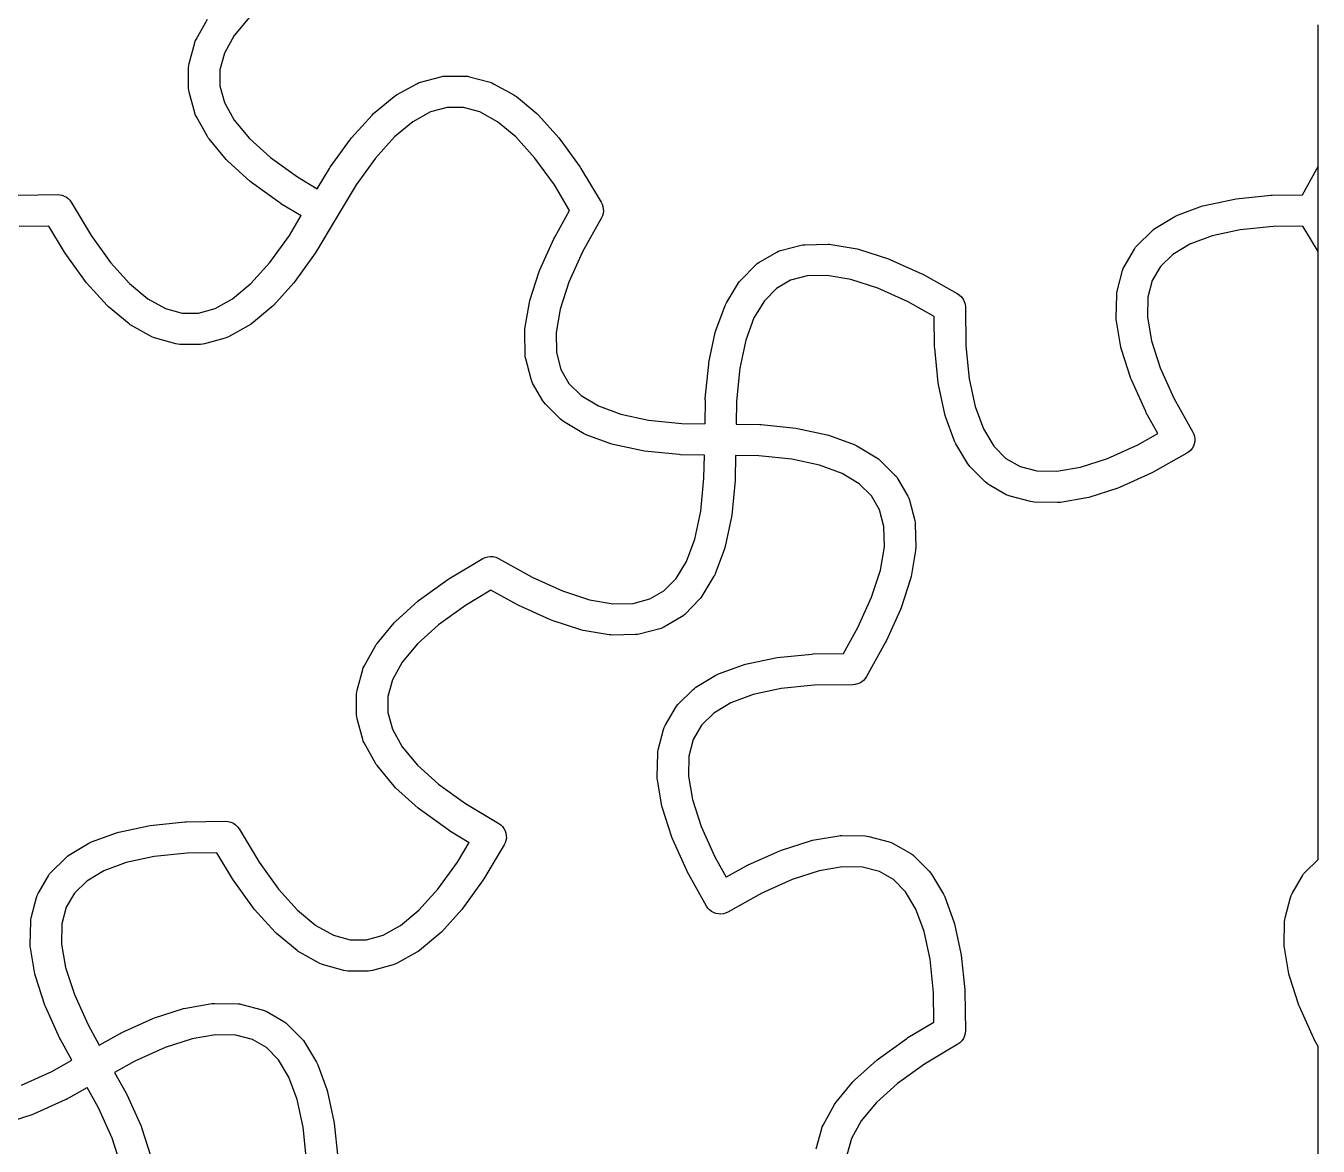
# Model space of a CAD drawing. Header units: millimetres. Extents: x 0 to 304, y 0 to 228.
# Drawn here: x 242.1 to 304, y 104.3 to 158 of the extents above; entities that cross this region are included whole.
import ezdxf

# ---------------------------------------------------------------- set-up
doc = ezdxf.new("R2010")
doc.units = ezdxf.units.MM
doc.layers.add('VISIBLE', color=7, linetype='CONTINUOUS')

msp = doc.modelspace()

# ---------------------------------------------------------------- linework, layer by layer
at = {"layer": 'VISIBLE'}
for p, q in [((250.226063, 157.317876), (250.767128, 158.298268)), ((252.778035, 158.394004), (252.046228, 157.511561)), ((304, 151.252689), (304, 158.017441)), ((250.188062, 157.238289), (250.226063, 157.317876)), ((252.046228, 157.511561), (251.582176, 156.670715)), ((249.889135, 156.173359), (250.159667, 157.154791)), ((250.159667, 157.154791), (250.188062, 157.238289)), ((249.868941, 156.074615), (249.889135, 156.173359)), ((251.582176, 156.670715), (251.362168, 155.872578)), ((249.862168, 155.974055), (249.868941, 156.074615)), ((249.862168, 154.992276), (249.862168, 155.974055)), ((251.362168, 155.872578), (251.362168, 155.093752)), ((260.971726, 155.26685), (261.953158, 155.537382)), ((261.953158, 155.537382), (262.051902, 155.557576)), ((262.051902, 155.557576), (262.152462, 155.564349)), ((262.152462, 155.564349), (263.134241, 155.564349)), ((263.134241, 155.564349), (263.234802, 155.557576)), ((263.234802, 155.557576), (263.333546, 155.537382)), ((263.333546, 155.537382), (264.314978, 155.26685)), ((249.868941, 154.891715), (249.862168, 154.992276)), ((249.889135, 154.792971), (249.868941, 154.891715)), ((251.362168, 155.093752), (251.582176, 154.295615)), ((259.828249, 154.659389), (260.808641, 155.200454)), ((260.808641, 155.200454), (260.888228, 155.238455)), ((260.888228, 155.238455), (260.971726, 155.26685)), ((264.314978, 155.26685), (264.398476, 155.238455)), ((264.398476, 155.238455), (264.478063, 155.200454)), ((264.478063, 155.200454), (265.458455, 154.659389)), ((250.159667, 153.811539), (249.889135, 154.792971)), ((251.582176, 154.295615), (252.046228, 153.454769)), ((258.73322, 153.768464), (259.711877, 154.580061)), ((259.711877, 154.580061), (259.768197, 154.622463)), ((259.768197, 154.622463), (259.828249, 154.659389)), ((265.458455, 154.659389), (265.518507, 154.622463)), ((265.518507, 154.622463), (265.574826, 154.580061)), ((265.574826, 154.580061), (266.553484, 153.768464)), ((250.188062, 153.728041), (250.159667, 153.811539)), ((250.226063, 153.648454), (250.188062, 153.728041)), ((250.767128, 152.668062), (250.226063, 153.648454)), ((257.678874, 152.611404), (258.655103, 153.693534)), ((258.655103, 153.693534), (258.73322, 153.768464)), ((261.455802, 153.844341), (260.614956, 153.380289)), ((262.253939, 154.064349), (261.455802, 153.844341)), ((263.032765, 154.064349), (262.253939, 154.064349)), ((263.830902, 153.844341), (263.032765, 154.064349)), ((264.671748, 153.380289), (263.830902, 153.844341)), ((266.553484, 153.768464), (266.6316, 153.693534)), ((266.6316, 153.693534), (267.60783, 152.611404)), ((252.046228, 153.454769), (252.778035, 152.572326)), ((260.614956, 153.380289), (259.732513, 152.648482)), ((265.554191, 152.648482), (264.671748, 153.380289)), ((250.804054, 152.60801), (250.767128, 152.668062)), ((250.846456, 152.551691), (250.804054, 152.60801)), ((251.658053, 151.573033), (250.846456, 152.551691)), ((252.778035, 152.572326), (253.789113, 151.660195)), ((256.653821, 151.194349), (257.626929, 152.547012)), ((257.626929, 152.547012), (257.678874, 152.611404)), ((259.732513, 152.648482), (258.820382, 151.637404)), ((266.466322, 151.637404), (265.554191, 152.648482)), ((267.60783, 152.611404), (267.659775, 152.547012)), ((267.659775, 152.547012), (268.632883, 151.194349)), ((251.732983, 151.494917), (251.658053, 151.573033)), ((252.815113, 150.518687), (251.732983, 151.494917)), ((253.789113, 151.660195), (255.082161, 150.729974)), ((256.033946, 150.161615), (256.618717, 151.140882)), ((256.618717, 151.140882), (256.653821, 151.194349)), ((258.820382, 151.637404), (257.890161, 150.344356)), ((267.396543, 150.344356), (266.466322, 151.637404)), ((268.632883, 151.194349), (268.667987, 151.140882)), ((268.667987, 151.140882), (269.637279, 149.517687)), ((303.246389, 149.876709), (303.940915, 151.121638)), ((303.940915, 151.121638), (304, 151.252689)), ((304, 147.151843), (304, 151.252689)), ((252.879505, 150.466742), (252.815113, 150.518687)), ((255.082161, 150.729974), (256.033946, 150.161615)), ((241.691935, 149.855249), (243.58231, 149.883084)), ((243.58231, 149.883084), (243.694203, 149.876354)), ((254.232168, 149.493634), (252.879505, 150.466742)), ((257.890161, 150.344356), (256.937279, 148.748643)), ((268.12742, 149.120415), (267.396543, 150.344356)), ((243.694203, 149.876354), (243.803843, 149.853022)), ((243.803843, 149.853022), (243.908781, 149.81361)), ((243.908781, 149.81361), (244.006673, 149.758997)), ((244.006673, 149.758997), (244.095332, 149.690405)), ((244.095332, 149.690405), (244.172777, 149.609365)), ((244.172777, 149.609365), (244.237279, 149.517687)), ((244.237279, 149.517687), (245.190161, 147.921974)), ((254.285635, 149.45853), (254.232168, 149.493634)), ((254.285635, 149.45853), (255.264902, 148.87376)), ((269.637279, 149.517687), (269.687397, 149.41742)), ((269.687397, 149.41742), (269.722011, 149.310803)), ((269.722011, 149.310803), (269.740348, 149.200218)), ((297.263984, 148.896083), (298.456177, 149.337827)), ((298.456177, 149.337827), (298.560126, 149.368013)), ((298.560126, 149.368013), (299.985393, 149.672387)), ((299.985393, 149.672387), (300.067131, 149.685177)), ((300.067131, 149.685177), (301.725125, 149.851582)), ((301.725125, 149.851582), (301.78898, 149.855249)), ((301.78898, 149.855249), (303.246389, 149.876709)), ((254.696543, 147.921974), (255.264902, 148.87376)), ((256.937279, 148.748643), (255.967987, 147.125448)), ((267.4173, 147.847532), (268.12742, 149.120415)), ((269.648321, 148.767768), (268.742834, 147.144692)), ((269.695466, 148.869468), (269.648321, 148.767768)), ((269.726926, 148.977058), (269.695466, 148.869468)), ((269.741999, 149.088135), (269.726926, 148.977058)), ((269.740348, 149.200218), (269.741999, 149.088135)), ((296.178326, 148.256455), (297.137098, 148.834966)), ((297.137098, 148.834966), (297.199103, 148.86851)), ((297.199103, 148.86851), (297.263984, 148.896083)), ((243.171428, 148.376871), (241.746025, 148.355883)), ((243.918717, 147.125448), (243.171428, 148.376871)), ((295.31428, 147.433738), (296.039284, 148.148417)), ((296.039284, 148.148417), (296.105623, 148.206531)), ((296.105623, 148.206531), (296.178326, 148.256455)), ((300.258148, 148.196812), (298.926463, 147.912423)), ((301.84307, 148.355883), (300.258148, 148.196812)), ((303.268473, 148.376871), (301.84307, 148.355883)), ((304, 147.151843), (303.268473, 148.376871)), ((245.190161, 147.921974), (246.120382, 146.628926)), ((253.766322, 146.628926), (254.696543, 147.921974)), ((266.703662, 146.27133), (267.388549, 147.790398)), ((267.388549, 147.790398), (267.4173, 147.847532)), ((278.23823, 147.200954), (279.223442, 147.457382)), ((279.223442, 147.457382), (279.30995, 147.47454)), ((279.30995, 147.47454), (279.397875, 147.481425)), ((279.397875, 147.481425), (280.517452, 147.503044)), ((280.517452, 147.503044), (280.587921, 147.501091)), ((280.587921, 147.501091), (280.657897, 147.49253)), ((280.657897, 147.49253), (281.911237, 147.278995)), ((295.247419, 147.35832), (295.31428, 147.433738)), ((297.851478, 147.514109), (297.029174, 147.01794)), ((298.926463, 147.912423), (297.851478, 147.514109)), ((243.953821, 147.071981), (243.918717, 147.125448)), ((244.926929, 145.719319), (243.953821, 147.071981)), ((255.932883, 147.071981), (254.959775, 145.719319)), ((255.967987, 147.125448), (255.932883, 147.071981)), ((268.742834, 147.144692), (268.088133, 145.692574)), ((277.201899, 146.633766), (278.052144, 147.124655)), ((278.052144, 147.124655), (278.142618, 147.169071)), ((278.142618, 147.169071), (278.23823, 147.200954)), ((281.911237, 147.278995), (282.016353, 147.253162)), ((282.016353, 147.253162), (283.402858, 146.804125)), ((283.402858, 146.804125), (283.480039, 146.774332)), ((294.700384, 146.424373), (295.191274, 147.274618)), ((295.191274, 147.274618), (295.247419, 147.35832)), ((297.029174, 147.01794), (296.439573, 146.436737)), ((304, 118.010426), (304, 147.151843)), ((246.120382, 146.628926), (247.032513, 145.617848)), ((252.854191, 145.617848), (253.766322, 146.628926)), ((266.224832, 144.807644), (266.67387, 146.194149)), ((266.67387, 146.194149), (266.703662, 146.27133)), ((276.3281, 145.785756), (277.042779, 146.51076)), ((277.042779, 146.51076), (277.118197, 146.577621)), ((277.118197, 146.577621), (277.201899, 146.633766)), ((283.480039, 146.774332), (284.999107, 146.089446)), ((294.367657, 145.253075), (294.624085, 146.238287)), ((294.624085, 146.238287), (294.655969, 146.333899)), ((294.655969, 146.333899), (294.700384, 146.424373)), ((296.439573, 146.436737), (296.050161, 145.762254)), ((244.978874, 145.654927), (244.926929, 145.719319)), ((245.955103, 144.572796), (244.978874, 145.654927)), ((247.032513, 145.617848), (247.914956, 144.886041)), ((251.971748, 144.886041), (252.854191, 145.617848)), ((254.90783, 145.654927), (253.9316, 144.572796)), ((254.959775, 145.719319), (254.90783, 145.654927)), ((268.088133, 145.692574), (267.668579, 144.397106)), ((275.641551, 144.687941), (276.220062, 145.646713)), ((276.220062, 145.646713), (276.269986, 145.719416)), ((276.269986, 145.719416), (276.3281, 145.785756)), ((278.714263, 145.774879), (278.03978, 145.385466)), ((279.515473, 145.983416), (278.714263, 145.774879)), ((280.475694, 146.001958), (279.515473, 145.983416)), ((281.605815, 145.809416), (280.475694, 146.001958)), ((282.901283, 145.389862), (281.605815, 145.809416)), ((284.999107, 146.089446), (285.056241, 146.060694)), ((285.056241, 146.060694), (286.707271, 145.139612)), ((296.050161, 145.762254), (295.841624, 144.961044)), ((278.03978, 145.385466), (277.458577, 144.795866)), ((284.353402, 144.73516), (282.901283, 145.389862)), ((286.707271, 145.139612), (286.815454, 145.066211)), ((286.815454, 145.066211), (286.909248, 144.97514)), ((286.909248, 144.97514), (286.985802, 144.869165)), ((294.321995, 143.959065), (294.343615, 145.078642)), ((294.343615, 145.078642), (294.350499, 145.166567)), ((294.350499, 145.166567), (294.367657, 145.253075)), ((295.841624, 144.961044), (295.823081, 144.000823)), ((246.03322, 144.497867), (245.955103, 144.572796)), ((247.011877, 143.686269), (246.03322, 144.497867)), ((247.914956, 144.886041), (248.755802, 144.421989)), ((248.755802, 144.421989), (249.553939, 144.201982)), ((250.332765, 144.201982), (251.130902, 144.421989)), ((251.130902, 144.421989), (251.971748, 144.886041)), ((253.853484, 144.497867), (252.874826, 143.686269)), ((253.9316, 144.572796), (253.853484, 144.497867)), ((265.985464, 143.449187), (266.199, 144.702528)), ((266.199, 144.702528), (266.224832, 144.807644)), ((267.668579, 144.397106), (267.476036, 143.266985)), ((275.13869, 143.368863), (275.580434, 144.561056)), ((275.580434, 144.561056), (275.608007, 144.625936)), ((275.608007, 144.625936), (275.641551, 144.687941)), ((277.458577, 144.795866), (276.962408, 143.973562)), ((285.598331, 144.040635), (284.353402, 144.73516)), ((286.985802, 144.869165), (287.042791, 144.751506)), ((287.042791, 144.751506), (287.078483, 144.625739)), ((287.078483, 144.625739), (287.091793, 144.495685)), ((287.091793, 144.495685), (287.119156, 142.637316)), ((249.553939, 144.201982), (250.332765, 144.201982)), ((276.962408, 143.973562), (276.564094, 142.898577)), ((285.61979, 142.583226), (285.598331, 144.040635)), ((294.323948, 143.888596), (294.321995, 143.959065)), ((294.332509, 143.81862), (294.323948, 143.888596)), ((294.546045, 142.56528), (294.332509, 143.81862)), ((295.823081, 144.000823), (296.015624, 142.870702)), ((247.068197, 143.643868), (247.011877, 143.686269)), ((247.128249, 143.606941), (247.068197, 143.643868)), ((248.108641, 143.065876), (247.128249, 143.606941)), ((252.758455, 143.606941), (251.778063, 143.065876)), ((252.818507, 143.643868), (252.758455, 143.606941)), ((252.874826, 143.686269), (252.818507, 143.643868)), ((265.97495, 143.308742), (265.976903, 143.379212)), ((265.99657, 142.189166), (265.97495, 143.308742)), ((265.976903, 143.379212), (265.985464, 143.449187)), ((267.476036, 143.266985), (267.494579, 142.306764)), ((274.80413, 141.839647), (275.108504, 143.264913)), ((275.108504, 143.264913), (275.13869, 143.368863)), ((248.188228, 143.027876), (248.108641, 143.065876)), ((248.271726, 142.999481), (248.188228, 143.027876)), ((249.253158, 142.728948), (248.271726, 142.999481)), ((249.351902, 142.708754), (249.253158, 142.728948)), ((249.452462, 142.701982), (249.351902, 142.708754)), ((250.434241, 142.701982), (249.452462, 142.701982)), ((250.534802, 142.708754), (250.434241, 142.701982)), ((250.633546, 142.728948), (250.534802, 142.708754)), ((251.614978, 142.999481), (250.633546, 142.728948)), ((251.698476, 143.027876), (251.614978, 142.999481)), ((251.778063, 143.065876), (251.698476, 143.027876)), ((276.564094, 142.898577), (276.279705, 141.566892)), ((285.623458, 142.51937), (285.61979, 142.583226)), ((285.789863, 140.861376), (285.623458, 142.51937)), ((287.119156, 142.637316), (287.278227, 141.052393)), ((294.571878, 142.460164), (294.546045, 142.56528)), ((295.020915, 141.073659), (294.571878, 142.460164)), ((296.015624, 142.870702), (296.435178, 141.575234)), ((266.003454, 142.101241), (265.99657, 142.189166)), ((266.020612, 142.014732), (266.003454, 142.101241)), ((266.27704, 141.029521), (266.020612, 142.014732)), ((267.494579, 142.306764), (267.703115, 141.505553)), ((274.79134, 141.757909), (274.80413, 141.839647)), ((267.703115, 141.505553), (268.092528, 140.831071)), ((274.624935, 140.099915), (274.79134, 141.757909)), ((276.279705, 141.566892), (276.120634, 139.981969)), ((296.435178, 141.575234), (297.08988, 140.123115)), ((266.308924, 140.933909), (266.27704, 141.029521)), ((266.353339, 140.843435), (266.308924, 140.933909)), ((266.844228, 139.993189), (266.353339, 140.843435)), ((268.092528, 140.831071), (268.682128, 140.249867)), ((285.802652, 140.779639), (285.789863, 140.861376)), ((286.107027, 139.354372), (285.802652, 140.779639)), ((287.278227, 141.052393), (287.562617, 139.720709)), ((295.050708, 140.996478), (295.020915, 141.073659)), ((295.735594, 139.47741), (295.050708, 140.996478)), ((266.900373, 139.909488), (266.844228, 139.993189)), ((268.682128, 140.249867), (269.504433, 139.753699)), ((274.621268, 140.036059), (274.604475, 138.895603)), ((274.621268, 140.036059), (274.624935, 140.099915)), ((276.120634, 139.981969), (276.104313, 138.873519)), ((297.08988, 140.123115), (297.995367, 138.500039)), ((266.967234, 139.83407), (266.900373, 139.909488)), ((267.692238, 139.119391), (266.967234, 139.83407)), ((269.504433, 139.753699), (270.579418, 139.355385)), ((270.579418, 139.355385), (271.911103, 139.070995)), ((286.137213, 139.250422), (286.107027, 139.354372)), ((287.562617, 139.720709), (287.960931, 138.645723)), ((295.764345, 139.420276), (295.735594, 139.47741)), ((296.320031, 138.424216), (295.764345, 139.420276)), ((267.758578, 139.061277), (267.692238, 139.119391)), ((267.831281, 139.011353), (267.758578, 139.061277)), ((268.790053, 138.432841), (267.831281, 139.011353)), ((271.911103, 139.070995), (273.496025, 138.911924)), ((273.496025, 138.911924), (274.604475, 138.895603)), ((276.104313, 138.873519), (277.244769, 138.856727)), ((277.244769, 138.856727), (277.308624, 138.853059)), ((277.308624, 138.853059), (278.966618, 138.686654)), ((286.578956, 138.058229), (286.137213, 139.250422)), ((268.852058, 138.399298), (268.790053, 138.432841)), ((268.916939, 138.371724), (268.852058, 138.399298)), ((270.109132, 137.929981), (268.916939, 138.371724)), ((278.966618, 138.686654), (279.048356, 138.673865)), ((279.048356, 138.673865), (280.473623, 138.36949)), ((280.473623, 138.36949), (280.577572, 138.339304)), ((280.577572, 138.339304), (281.769765, 137.897561)), ((287.960931, 138.645723), (288.457099, 137.823419)), ((295.351924, 137.884125), (296.320031, 138.424216)), ((297.995367, 138.500039), (298.044464, 138.393081)), ((298.044464, 138.393081), (298.076224, 138.279759)), ((298.076224, 138.279759), (298.089866, 138.162863)), ((298.089866, 138.162863), (298.085053, 138.045273)), ((270.213081, 137.899795), (270.109132, 137.929981)), ((271.638348, 137.59542), (270.213081, 137.899795)), ((271.720085, 137.582631), (271.638348, 137.59542)), ((273.37808, 137.416226), (271.720085, 137.582631)), ((281.769765, 137.897561), (281.834646, 137.869987)), ((281.834646, 137.869987), (281.896651, 137.836444)), ((281.896651, 137.836444), (282.855423, 137.257932)), ((286.60653, 137.993349), (286.578956, 138.058229)), ((286.640073, 137.931344), (286.60653, 137.993349)), ((287.218585, 136.972572), (286.640073, 137.931344)), ((288.457099, 137.823419), (289.038303, 137.233819)), ((293.899806, 137.229423), (295.351924, 137.884125)), ((297.803755, 137.544897), (297.705794, 137.479673)), ((297.890307, 137.624643), (297.803755, 137.544897)), ((297.963318, 137.716947), (297.890307, 137.624643)), ((298.020991, 137.819536), (297.963318, 137.716947)), ((298.061905, 137.929884), (298.020991, 137.819536)), ((298.085053, 138.045273), (298.061905, 137.929884)), ((273.441935, 137.412558), (273.37808, 137.416226)), ((274.582391, 137.395766), (273.441935, 137.412558)), ((274.56607, 136.287316), (274.582391, 137.395766)), ((276.082229, 137.373682), (276.065436, 136.233226)), ((277.190678, 137.357361), (276.082229, 137.373682)), ((278.775601, 137.19829), (277.190678, 137.357361)), ((280.107286, 136.9139), (278.775601, 137.19829)), ((281.182271, 136.515586), (280.107286, 136.9139)), ((282.855423, 137.257932), (282.928126, 137.208008)), ((282.928126, 137.208008), (282.994465, 137.149894)), ((282.994465, 137.149894), (283.719469, 136.435215)), ((287.268509, 136.899869), (287.218585, 136.972572)), ((287.326623, 136.833529), (287.268509, 136.899869)), ((289.038303, 137.233819), (289.712785, 136.844406)), ((292.604338, 136.809869), (293.899806, 137.229423)), ((297.705794, 137.479673), (296.054764, 136.558591)), ((274.406999, 134.702393), (274.56607, 136.287316)), ((282.004575, 136.019418), (281.182271, 136.515586)), ((283.719469, 136.435215), (283.78633, 136.359797)), ((283.78633, 136.359797), (283.842475, 136.276096)), ((283.842475, 136.276096), (284.333365, 135.42585)), ((288.041302, 136.108525), (287.326623, 136.833529)), ((289.712785, 136.844406), (290.513996, 136.635869)), ((290.513996, 136.635869), (291.474216, 136.617327)), ((291.474216, 136.617327), (292.604338, 136.809869)), ((295.99763, 136.52984), (294.478562, 135.844953)), ((296.054764, 136.558591), (295.99763, 136.52984)), ((276.061768, 136.16937), (275.895363, 134.511376)), ((276.065436, 136.233226), (276.061768, 136.16937)), ((282.594176, 135.438214), (282.004575, 136.019418)), ((288.11672, 136.041664), (288.041302, 136.108525)), ((288.200421, 135.985519), (288.11672, 136.041664)), ((289.050667, 135.49463), (288.200421, 135.985519)), ((294.401381, 135.815161), (293.014876, 135.366123)), ((294.478562, 135.844953), (294.401381, 135.815161)), ((282.983588, 134.763732), (282.594176, 135.438214)), ((284.333365, 135.42585), (284.37778, 135.335376)), ((284.37778, 135.335376), (284.409664, 135.239764)), ((284.409664, 135.239764), (284.666091, 134.254553)), ((289.141141, 135.450214), (289.050667, 135.49463)), ((289.236753, 135.418331), (289.141141, 135.450214)), ((290.221964, 135.161903), (289.236753, 135.418331)), ((290.308473, 135.144745), (290.221964, 135.161903)), ((290.396398, 135.137861), (290.308473, 135.144745)), ((291.515974, 135.116241), (290.396398, 135.137861)), ((291.586444, 135.118194), (291.515974, 135.116241)), ((291.656419, 135.126755), (291.586444, 135.118194)), ((292.90976, 135.34029), (291.656419, 135.126755)), ((293.014876, 135.366123), (292.90976, 135.34029)), ((274.12261, 133.370709), (274.406999, 134.702393)), ((275.882574, 134.429639), (275.5782, 133.004372)), ((275.895363, 134.511376), (275.882574, 134.429639)), ((283.192125, 133.962521), (282.983588, 134.763732)), ((283.210667, 133.002301), (283.192125, 133.962521)), ((284.666091, 134.254553), (284.68325, 134.168044)), ((284.68325, 134.168044), (284.690134, 134.080119)), ((284.690134, 134.080119), (284.711753, 132.960543)), ((273.724295, 132.295723), (274.12261, 133.370709)), ((275.548013, 132.900422), (275.10627, 131.708229)), ((275.5782, 133.004372), (275.548013, 132.900422)), ((283.018125, 131.872179), (283.210667, 133.002301)), ((284.701239, 132.820098), (284.487704, 131.566757)), ((284.7098, 132.890073), (284.701239, 132.820098)), ((284.711753, 132.960543), (284.7098, 132.890073)), ((262.337112, 131.459278), (263.960307, 132.42857)), ((263.960307, 132.42857), (264.077966, 132.485559)), ((264.077966, 132.485559), (264.203733, 132.521251)), ((264.203733, 132.521251), (264.333787, 132.534561)), ((264.333787, 132.534561), (264.464177, 132.525086)), ((264.464177, 132.525086), (264.59094, 132.493112)), ((264.59094, 132.493112), (264.710226, 132.439612)), ((264.710226, 132.439612), (266.333302, 131.534125)), ((273.228127, 131.473419), (273.724295, 132.295723)), ((260.930983, 130.451065), (262.283645, 131.424173)), ((262.283645, 131.424173), (262.337112, 131.459278)), ((266.333302, 131.534125), (267.785421, 130.879423)), ((272.646923, 130.883819), (273.228127, 131.473419)), ((275.045153, 131.581344), (274.466642, 130.622572)), ((275.078696, 131.643349), (275.045153, 131.581344)), ((275.10627, 131.708229), (275.078696, 131.643349)), ((282.598571, 130.576711), (283.018125, 131.872179)), ((284.461871, 131.461641), (284.012834, 130.075136)), ((284.487704, 131.566757), (284.461871, 131.461641)), ((264.357579, 130.918711), (263.133638, 130.187833)), ((265.630462, 130.208591), (264.357579, 130.918711)), ((267.785421, 130.879423), (269.080888, 130.459869)), ((271.972441, 130.494406), (272.646923, 130.883819)), ((259.78446, 129.422891), (260.866591, 130.399121)), ((260.866591, 130.399121), (260.930983, 130.451065)), ((263.133638, 130.187833), (261.840591, 129.257613)), ((265.687597, 130.17984), (265.630462, 130.208591)), ((267.206664, 129.494953), (265.687597, 130.17984)), ((269.080888, 130.459869), (270.21101, 130.267327)), ((270.21101, 130.267327), (271.17123, 130.285869)), ((271.17123, 130.285869), (271.972441, 130.494406)), ((274.358603, 130.483529), (273.643925, 129.758525)), ((274.416717, 130.549869), (274.358603, 130.483529)), ((274.466642, 130.622572), (274.416717, 130.549869)), ((281.943869, 129.124593), (282.598571, 130.576711)), ((284.012834, 130.075136), (283.983041, 129.997955)), ((267.283846, 129.465161), (267.206664, 129.494953)), ((268.67035, 129.016123), (267.283846, 129.465161)), ((273.484805, 129.635519), (272.63456, 129.14463)), ((273.568507, 129.691664), (273.484805, 129.635519)), ((273.643925, 129.758525), (273.568507, 129.691664)), ((283.983041, 129.997955), (283.298155, 128.478887)), ((258.897933, 128.366117), (259.709531, 129.344774)), ((259.709531, 129.344774), (259.78446, 129.422891)), ((261.840591, 129.257613), (260.829512, 128.345482)), ((268.775466, 128.99029), (268.67035, 129.016123)), ((270.028807, 128.776755), (268.775466, 128.99029)), ((272.448473, 129.068331), (271.463262, 128.811903)), ((272.544086, 129.100214), (272.448473, 129.068331)), ((272.63456, 129.14463), (272.544086, 129.100214)), ((281.249344, 127.879664), (281.943869, 129.124593)), ((258.27754, 127.269354), (258.818605, 128.249745)), ((258.818605, 128.249745), (258.855532, 128.309797)), ((258.855532, 128.309797), (258.897933, 128.366117)), ((260.829512, 128.345482), (260.097705, 127.463039)), ((270.098782, 128.768194), (270.028807, 128.776755)), ((270.169252, 128.766241), (270.098782, 128.768194)), ((271.288828, 128.787861), (270.169252, 128.766241)), ((271.376753, 128.794745), (271.288828, 128.787861)), ((271.463262, 128.811903), (271.376753, 128.794745)), ((283.269403, 128.421753), (282.348321, 126.770723)), ((283.298155, 128.478887), (283.269403, 128.421753)), ((276.563081, 127.370968), (277.988348, 127.675342)), ((277.988348, 127.675342), (278.070085, 127.688132)), ((278.070085, 127.688132), (279.72808, 127.854536)), ((279.72808, 127.854536), (279.791935, 127.858204)), ((279.791935, 127.858204), (281.249344, 127.879664)), ((257.940612, 126.124837), (258.211145, 127.106269)), ((258.211145, 127.106269), (258.23954, 127.189767)), ((258.23954, 127.189767), (258.27754, 127.269354)), ((260.097705, 127.463039), (259.633653, 126.622192)), ((275.266939, 126.899038), (276.459132, 127.340781)), ((276.459132, 127.340781), (276.563081, 127.370968)), ((259.633653, 126.622192), (259.413646, 125.824055)), ((274.181281, 126.25941), (275.140053, 126.837921)), ((275.140053, 126.837921), (275.202058, 126.871465)), ((275.202058, 126.871465), (275.266939, 126.899038)), ((279.846025, 126.358838), (278.261103, 126.199767)), ((281.704394, 126.386201), (279.846025, 126.358838)), ((281.81604, 126.396223), (281.704394, 126.386201)), ((281.924946, 126.422773), (281.81604, 126.396223)), ((282.028678, 126.465257), (281.924946, 126.422773)), ((282.124919, 126.522728), (282.028678, 126.465257)), ((282.21152, 126.593901), (282.124919, 126.522728)), ((282.286546, 126.677186), (282.21152, 126.593901)), ((282.348321, 126.770723), (282.286546, 126.677186)), ((257.913646, 125.925532), (257.920418, 126.026092)), ((257.913646, 124.943753), (257.913646, 125.925532)), ((257.920418, 126.026092), (257.940612, 126.124837)), ((259.413646, 125.824055), (259.413646, 125.04523)), ((273.317234, 125.436693), (274.042238, 126.151372)), ((274.042238, 126.151372), (274.108578, 126.209485)), ((274.108578, 126.209485), (274.181281, 126.25941)), ((276.929418, 125.915378), (275.854433, 125.517063)), ((278.261103, 126.199767), (276.929418, 125.915378)), ((272.703339, 124.427328), (273.194228, 125.277573)), ((273.194228, 125.277573), (273.250373, 125.361275)), ((273.250373, 125.361275), (273.317234, 125.436693)), ((275.854433, 125.517063), (275.032128, 125.020895)), ((257.920418, 124.843193), (257.913646, 124.943753)), ((257.940612, 124.744448), (257.920418, 124.843193)), ((258.211145, 123.763016), (257.940612, 124.744448)), ((259.413646, 125.04523), (259.633653, 124.247093)), ((275.032128, 125.020895), (274.442528, 124.439692)), ((259.633653, 124.247093), (260.097705, 123.406246)), ((272.370612, 123.25603), (272.62704, 124.241241)), ((272.62704, 124.241241), (272.658924, 124.336854)), ((272.658924, 124.336854), (272.703339, 124.427328)), ((274.442528, 124.439692), (274.053115, 123.765209)), ((258.23954, 123.679519), (258.211145, 123.763016)), ((258.27754, 123.599931), (258.23954, 123.679519)), ((258.818605, 122.61954), (258.27754, 123.599931)), ((260.097705, 123.406246), (260.829512, 122.523803)), ((272.353454, 123.169521), (272.370612, 123.25603)), ((274.053115, 123.765209), (273.844579, 122.963998)), ((272.32495, 121.96202), (272.34657, 123.081597)), ((272.34657, 123.081597), (272.353454, 123.169521)), ((273.844579, 122.963998), (273.826036, 122.003778)), ((258.855532, 122.559488), (258.818605, 122.61954)), ((258.897933, 122.503168), (258.855532, 122.559488)), ((259.709531, 121.524511), (258.897933, 122.503168)), ((260.829512, 122.523803), (261.840591, 121.611673)), ((259.78446, 121.446394), (259.709531, 121.524511)), ((260.866591, 120.470165), (259.78446, 121.446394)), ((261.840591, 121.611673), (263.133638, 120.681452)), ((272.326903, 121.89155), (272.32495, 121.96202)), ((272.335464, 121.821575), (272.326903, 121.89155)), ((272.549, 120.568234), (272.335464, 121.821575)), ((273.826036, 122.003778), (274.018579, 120.873656)), ((274.018579, 120.873656), (274.438133, 119.578189)), ((260.930983, 120.41822), (260.866591, 120.470165)), ((262.283645, 119.445112), (260.930983, 120.41822)), ((263.133638, 120.681452), (264.729351, 119.72857)), ((272.574832, 120.463118), (272.549, 120.568234)), ((273.02387, 119.076614), (272.574832, 120.463118)), ((246.514558, 119.31949), (247.939825, 119.623865)), ((247.939825, 119.623865), (248.021563, 119.636654)), ((248.021563, 119.636654), (249.679557, 119.803059)), ((249.679557, 119.803059), (249.743412, 119.806727)), ((249.743412, 119.806727), (251.633787, 119.834561)), ((251.633787, 119.834561), (251.764177, 119.825086)), ((251.764177, 119.825086), (251.89094, 119.793112)), ((251.89094, 119.793112), (252.010226, 119.739612)), ((252.010226, 119.739612), (252.118409, 119.666211)), ((252.118409, 119.666211), (252.212203, 119.57514)), ((252.212203, 119.57514), (252.288757, 119.469165)), ((264.729351, 119.72857), (264.82535, 119.66049)), ((264.82535, 119.66049), (264.909516, 119.57823)), ((264.909516, 119.57823), (264.979778, 119.483817)), ((274.438133, 119.578189), (275.092834, 118.12607)), ((245.218416, 118.847561), (246.410609, 119.289304)), ((246.410609, 119.289304), (246.514558, 119.31949)), ((252.288757, 119.469165), (253.241638, 117.873452)), ((262.337112, 119.410008), (262.283645, 119.445112)), ((262.337112, 119.410008), (263.31638, 118.825237)), ((264.979778, 119.483817), (265.034405, 119.379575)), ((265.034405, 119.379575), (265.072053, 119.26807)), ((265.076065, 118.917925), (265.040982, 118.805587)), ((265.072053, 119.26807), (265.091794, 119.152049)), ((265.093142, 119.034368), (265.076065, 118.917925)), ((265.091794, 119.152049), (265.093142, 119.034368)), ((273.053662, 118.999432), (273.02387, 119.076614)), ((273.738549, 117.480365), (273.053662, 118.999432)), ((279.668873, 118.906117), (279.773989, 118.931949)), ((279.773989, 118.931949), (281.02733, 119.145485)), ((281.02733, 119.145485), (281.097305, 119.154046)), ((281.097305, 119.154046), (281.167775, 119.155999)), ((281.167775, 119.155999), (282.287351, 119.134379)), ((282.287351, 119.134379), (282.375276, 119.127495)), ((282.375276, 119.127495), (282.461785, 119.110337)), ((282.461785, 119.110337), (283.446996, 118.853909)), ((244.132758, 118.207932), (245.09153, 118.786444)), ((245.09153, 118.786444), (245.153535, 118.819987)), ((245.153535, 118.819987), (245.218416, 118.847561)), ((249.797503, 118.307361), (248.21258, 118.14829)), ((251.222905, 118.328349), (249.797503, 118.307361)), ((251.970194, 117.076925), (251.222905, 118.328349)), ((262.74802, 117.873452), (263.31638, 118.825237)), ((264.988757, 118.700121), (264.019464, 117.076925)), ((265.040982, 118.805587), (264.988757, 118.700121)), ((276.686119, 117.7424), (278.205187, 118.427287)), ((278.205187, 118.427287), (278.282368, 118.457079)), ((278.282368, 118.457079), (279.668873, 118.906117)), ((283.446996, 118.853909), (283.542608, 118.822026)), ((283.542608, 118.822026), (283.633082, 118.77761)), ((283.633082, 118.77761), (284.483328, 118.286721)), ((243.268712, 117.385215), (243.993716, 118.099894)), ((243.993716, 118.099894), (244.060055, 118.158008)), ((244.060055, 118.158008), (244.132758, 118.207932)), ((246.880895, 117.8639), (245.80591, 117.465586)), ((248.21258, 118.14829), (246.880895, 117.8639)), ((253.241638, 117.873452), (254.171859, 116.580404)), ((261.817799, 116.580404), (262.74802, 117.873452)), ((275.092834, 118.12607), (275.632925, 117.157964)), ((276.628985, 117.713649), (275.632925, 117.157964)), ((276.628985, 117.713649), (276.686119, 117.7424)), ((284.483328, 118.286721), (284.567029, 118.230576)), ((284.567029, 118.230576), (284.642447, 118.163715)), ((284.642447, 118.163715), (285.357126, 117.438711)), ((303.365757, 117.385215), (304, 118.010426)), ((242.654816, 116.37585), (243.145706, 117.226096)), ((243.145706, 117.226096), (243.201851, 117.309797)), ((243.201851, 117.309797), (243.268712, 117.385215)), ((245.80591, 117.465586), (244.983606, 116.969418)), ((252.005298, 117.023459), (251.970194, 117.076925)), ((264.019464, 117.076925), (263.98436, 117.023459)), ((273.7673, 117.42323), (273.738549, 117.480365)), ((274.688382, 115.772201), (273.7673, 117.42323)), ((280.079411, 117.462371), (278.783943, 117.042817)), ((281.209532, 117.654913), (280.079411, 117.462371)), ((282.169753, 117.636371), (281.209532, 117.654913)), ((282.970964, 117.427834), (282.169753, 117.636371)), ((283.645446, 117.038421), (282.970964, 117.427834)), ((285.357126, 117.438711), (285.41524, 117.372371)), ((285.41524, 117.372371), (285.465164, 117.299668)), ((285.465164, 117.299668), (286.043676, 116.340896)), ((302.751862, 116.37585), (303.242751, 117.226096)), ((303.242751, 117.226096), (303.298896, 117.309797)), ((303.298896, 117.309797), (303.365757, 117.385215)), ((244.983606, 116.969418), (244.394005, 116.388214)), ((252.978406, 115.670796), (252.005298, 117.023459)), ((254.171859, 116.580404), (255.08399, 115.569326)), ((260.905668, 115.569326), (261.817799, 116.580404)), ((263.98436, 117.023459), (263.011252, 115.670796)), ((278.783943, 117.042817), (277.331825, 116.388115)), ((284.22665, 116.448821), (283.645446, 117.038421)), ((284.722818, 115.626517), (284.22665, 116.448821)), ((242.32209, 115.204553), (242.578517, 116.189764)), ((242.578517, 116.189764), (242.610401, 116.285376)), ((242.610401, 116.285376), (242.654816, 116.37585)), ((244.394005, 116.388214), (244.004593, 115.713732)), ((277.331825, 116.388115), (275.708749, 115.482628)), ((286.043676, 116.340896), (286.077219, 116.278891)), ((286.077219, 116.278891), (286.104793, 116.21401)), ((286.104793, 116.21401), (286.546536, 115.021818)), ((302.419135, 115.204553), (302.675563, 116.189764)), ((302.675563, 116.189764), (302.707446, 116.285376)), ((302.707446, 116.285376), (302.751862, 116.37585)), ((242.304931, 115.118044), (242.32209, 115.204553)), ((244.004593, 115.713732), (243.796056, 114.912521)), ((253.030351, 115.606404), (252.978406, 115.670796)), ((254.006581, 114.524274), (253.030351, 115.606404)), ((255.08399, 115.569326), (255.966433, 114.837518)), ((260.023226, 114.837518), (260.905668, 115.569326)), ((262.959307, 115.606404), (261.983078, 114.524274)), ((263.011252, 115.670796), (262.959307, 115.606404)), ((274.753607, 115.674239), (274.688382, 115.772201)), ((274.833352, 115.587688), (274.753607, 115.674239)), ((274.925656, 115.514676), (274.833352, 115.587688)), ((275.028245, 115.457004), (274.925656, 115.514676)), ((275.138593, 115.416089), (275.028245, 115.457004)), ((275.253982, 115.392941), (275.138593, 115.416089)), ((275.371573, 115.388128), (275.253982, 115.392941)), ((275.488468, 115.40177), (275.371573, 115.388128)), ((275.60179, 115.433531), (275.488468, 115.40177)), ((275.708749, 115.482628), (275.60179, 115.433531)), ((285.121132, 114.551531), (284.722818, 115.626517)), ((302.401977, 115.118044), (302.419135, 115.204553)), ((242.276428, 113.910543), (242.298047, 115.030119)), ((242.298047, 115.030119), (242.304931, 115.118044)), ((243.796056, 114.912521), (243.777514, 113.952301)), ((255.966433, 114.837518), (256.807279, 114.373466)), ((259.182379, 114.373466), (260.023226, 114.837518)), ((286.546536, 115.021818), (286.576722, 114.917868)), ((286.576722, 114.917868), (286.881097, 113.492601)), ((302.373473, 113.910543), (302.395092, 115.030119)), ((302.395092, 115.030119), (302.401977, 115.118044)), ((254.084697, 114.449344), (254.006581, 114.524274)), ((255.063355, 113.637746), (254.084697, 114.449344)), ((256.807279, 114.373466), (257.605417, 114.153459)), ((257.605417, 114.153459), (258.384242, 114.153459)), ((258.384242, 114.153459), (259.182379, 114.373466)), ((261.904961, 114.449344), (260.926304, 113.637746)), ((261.983078, 114.524274), (261.904961, 114.449344)), ((285.405522, 113.219847), (285.121132, 114.551531)), ((242.278381, 113.840073), (242.276428, 113.910543)), ((242.286942, 113.770098), (242.278381, 113.840073)), ((242.500477, 112.516757), (242.286942, 113.770098)), ((243.777514, 113.952301), (243.970056, 112.822179)), ((255.119674, 113.595345), (255.063355, 113.637746)), ((255.179727, 113.558419), (255.119674, 113.595345)), ((256.160118, 113.017354), (255.179727, 113.558419)), ((260.809932, 113.558419), (259.82954, 113.017354)), ((260.869984, 113.595345), (260.809932, 113.558419)), ((260.926304, 113.637746), (260.869984, 113.595345)), ((286.881097, 113.492601), (286.893886, 113.410864)), ((286.893886, 113.410864), (287.060291, 111.75287)), ((302.375426, 113.840073), (302.373473, 113.910543)), ((302.383987, 113.770098), (302.375426, 113.840073)), ((302.597522, 112.516757), (302.383987, 113.770098)), ((243.970056, 112.822179), (244.38961, 111.526711)), ((256.239705, 112.979353), (256.160118, 113.017354)), ((256.323203, 112.950958), (256.239705, 112.979353)), ((257.304635, 112.680426), (256.323203, 112.950958)), ((259.666455, 112.950958), (258.685023, 112.680426)), ((259.749953, 112.979353), (259.666455, 112.950958)), ((259.82954, 113.017354), (259.749953, 112.979353)), ((285.564593, 111.634924), (285.405522, 113.219847)), ((242.52631, 112.411641), (242.500477, 112.516757)), ((242.975347, 111.025136), (242.52631, 112.411641)), ((257.403379, 112.660231), (257.304635, 112.680426)), ((257.50394, 112.653459), (257.403379, 112.660231)), ((258.485719, 112.653459), (257.50394, 112.653459)), ((258.586279, 112.660231), (258.485719, 112.653459)), ((258.685023, 112.680426), (258.586279, 112.660231)), ((302.623355, 112.411641), (302.597522, 112.516757)), ((303.072392, 111.025136), (302.623355, 112.411641)), ((244.38961, 111.526711), (245.044312, 110.074593)), ((285.585581, 110.209521), (285.564593, 111.634924)), ((287.060291, 111.75287), (287.063959, 111.689014)), ((287.063959, 111.689014), (287.091793, 109.798639)), ((243.00514, 110.947955), (242.975347, 111.025136)), ((243.690026, 109.428887), (243.00514, 110.947955)), ((249.62035, 110.854639), (249.725466, 110.880472)), ((249.725466, 110.880472), (250.978807, 111.094008)), ((250.978807, 111.094008), (251.048782, 111.102569)), ((251.048782, 111.102569), (251.119252, 111.104522)), ((251.119252, 111.104522), (252.238828, 111.082902)), ((252.238828, 111.082902), (252.326753, 111.076018)), ((252.326753, 111.076018), (252.413262, 111.05886)), ((252.413262, 111.05886), (253.398473, 110.802432)), ((303.102185, 110.947955), (303.072392, 111.025136)), ((303.787071, 109.428887), (303.102185, 110.947955)), ((246.637597, 109.690923), (248.156664, 110.375809)), ((248.156664, 110.375809), (248.233846, 110.405602)), ((248.233846, 110.405602), (249.62035, 110.854639)), ((253.398473, 110.802432), (253.494086, 110.770548)), ((253.494086, 110.770548), (253.58456, 110.726133)), ((253.58456, 110.726133), (254.434805, 110.235243)), ((245.044312, 110.074593), (245.584402, 109.106486)), ((245.584402, 109.106486), (246.580462, 109.662172)), ((246.580462, 109.662172), (246.637597, 109.690923)), ((254.434805, 110.235243), (254.518507, 110.179098)), ((254.518507, 110.179098), (254.593925, 110.112237)), ((254.593925, 110.112237), (255.308603, 109.387233)), ((284.334157, 109.462232), (285.585581, 110.209521)), ((287.082318, 109.66825), (287.050344, 109.541486)), ((287.091793, 109.798639), (287.082318, 109.66825)), ((243.718778, 109.371753), (243.690026, 109.428887)), ((244.274463, 108.375693), (243.718778, 109.371753)), ((250.030888, 109.410893), (248.735421, 108.991339)), ((251.16101, 109.603436), (250.030888, 109.410893)), ((252.12123, 109.584893), (251.16101, 109.603436)), ((252.922441, 109.376356), (252.12123, 109.584893)), ((253.596923, 108.986944), (252.922441, 109.376356)), ((255.308603, 109.387233), (255.366717, 109.320894)), ((255.366717, 109.320894), (255.416642, 109.248191)), ((255.416642, 109.248191), (255.995153, 108.289419)), ((282.928028, 108.45402), (284.280691, 109.427128)), ((284.280691, 109.427128), (284.334157, 109.462232)), ((286.726396, 109.14367), (285.130684, 108.190788)), ((286.832372, 109.220224), (286.726396, 109.14367)), ((286.923443, 109.314018), (286.832372, 109.220224)), ((286.996844, 109.422201), (286.923443, 109.314018)), ((287.050344, 109.541486), (286.996844, 109.422201)), ((303.815823, 109.371753), (303.787071, 109.428887)), ((304, 109.041617), (303.815823, 109.371753)), ((304, 98.380293), (304, 109.041617)), ((248.735421, 108.991339), (247.283302, 108.336637)), ((254.178127, 108.397343), (253.596923, 108.986944)), ((254.674295, 107.575039), (254.178127, 108.397343)), ((281.781506, 107.425846), (282.863636, 108.402075)), ((282.863636, 108.402075), (282.928028, 108.45402)), ((241.854238, 107.180901), (243.306356, 107.835602)), ((243.306356, 107.835602), (244.274463, 108.375693)), ((247.283302, 108.336637), (246.315196, 107.796547)), ((246.315196, 107.796547), (246.870881, 106.800487)), ((255.995153, 108.289419), (256.028696, 108.227414)), ((256.028696, 108.227414), (256.05627, 108.162533)), ((256.05627, 108.162533), (256.498013, 106.97034)), ((285.130684, 108.190788), (283.837636, 107.260567)), ((255.07261, 106.500054), (254.674295, 107.575039)), ((280.894978, 106.369072), (281.706576, 107.347729)), ((281.706576, 107.347729), (281.781506, 107.425846)), ((283.837636, 107.260567), (282.826558, 106.348437)), ((244.009196, 106.510068), (245.005256, 107.065754)), ((245.545347, 106.097647), (245.005256, 107.065754)), ((246.870881, 106.800487), (246.899632, 106.743352)), ((246.899632, 106.743352), (247.584519, 105.224285)), ((256.498013, 106.97034), (256.5282, 106.866391)), ((256.5282, 106.866391), (256.832574, 105.441124)), ((243.952062, 106.481317), (242.432994, 105.796431)), ((244.009196, 106.510068), (243.952062, 106.481317)), ((246.200049, 104.645528), (245.545347, 106.097647)), ((255.356999, 105.168369), (255.07261, 106.500054)), ((280.274585, 105.272309), (280.815651, 106.2527)), ((280.815651, 106.2527), (280.852577, 106.312752)), ((280.852577, 106.312752), (280.894978, 106.369072)), ((282.826558, 106.348437), (282.09475, 105.465994)), ((242.355813, 105.766638), (240.969308, 105.3176)), ((242.432994, 105.796431), (242.355813, 105.766638)), ((256.832574, 105.441124), (256.845363, 105.359386)), ((256.845363, 105.359386), (257.011768, 103.701392)), ((282.09475, 105.465994), (281.630698, 104.625147)), ((247.584519, 105.224285), (247.614311, 105.147103)), ((247.614311, 105.147103), (248.063349, 103.760599)), ((255.51607, 103.583447), (255.356999, 105.168369)), ((279.937657, 104.127792), (280.20819, 105.109223)), ((280.20819, 105.109223), (280.236585, 105.192721)), ((280.236585, 105.192721), (280.274585, 105.272309)), ((246.619602, 103.350061), (246.200049, 104.645528)), ((281.630698, 104.625147), (281.410691, 103.82701))]:
    msp.add_line(p, q, dxfattribs=at)

doc.saveas('drawing.dxf')
